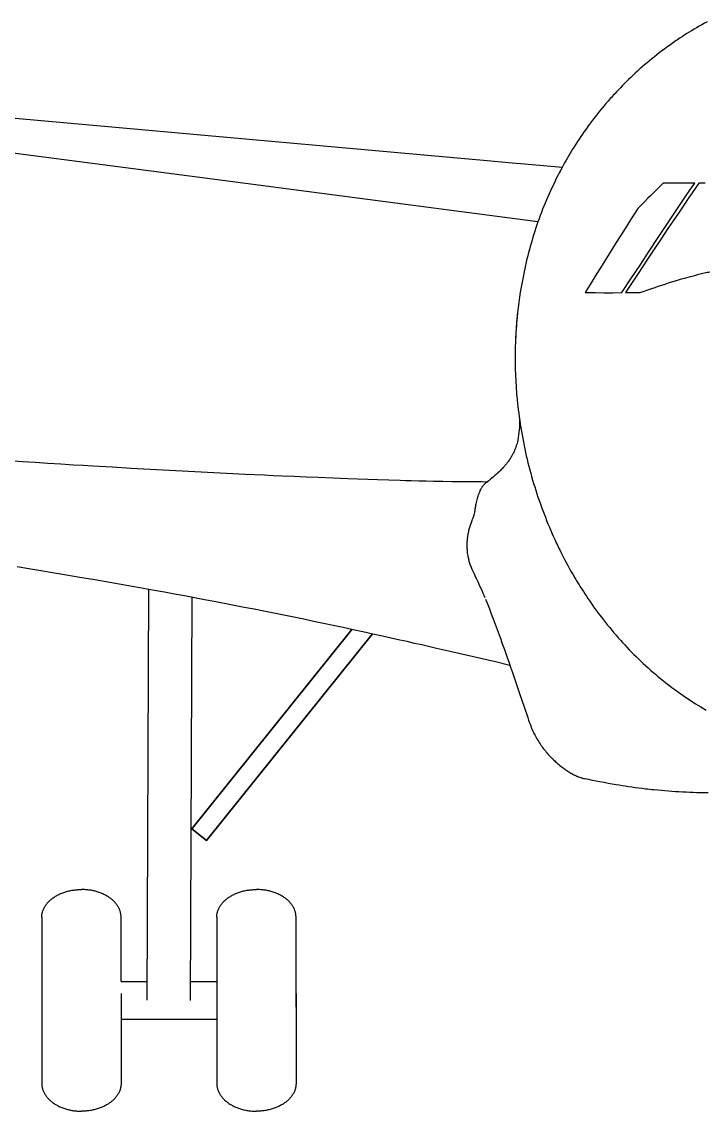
# Model space of a CAD drawing. Extents: x -62750 to 17911, y -49048 to 6133.
# Drawn here: x -4420 to -799, y -5747 to 22 of the extents above; entities that cross this region are included whole.
import ezdxf

# ---------------------------------------------------------------- set-up
doc = ezdxf.new("R2010")
doc.units = 0
doc.layers.get('0').update_dxf_attribs({"linetype": 'CONTINUOUS'})

msp = doc.modelspace()

# ---------------------------------------------------------------- linework, layer by layer
at = {"color": 7, "ltscale": 0.003035}
msp.add_line((-832.3, -1314.9), (-832.2, -1314.8), dxfattribs=at)
at = {"color": 7, "ltscale": 0.000548179}
msp.add_line((-832.3, -1314.9), (-832.3, -1314.9), dxfattribs=at)
at = {"color": 7}
for p, q in [((-3755.5, -5159.1), (-3746.6, -2983.9)), ((-3525.5, -5160.1), (-3516.8, -3026)), ((-3519.4, -4251), (-2671.7, -3195.6)), ((-2671.7, -3195.6), (-3519.4, -4251)), ((-2562.5, -3219.4), (-3441.5, -4313.6)), ((-3441.5, -4313.6), (-2562.5, -3219.4)), ((-3441.5, -4313.6), (-2562.5, -3219.4)), ((-3441.5, -4313.6), (-3519.4, -4251)), ((-3519.4, -4251), (-3441.5, -4313.6)), ((-4314, -4719.2), (-4314, -5123.9)), ((-3894, -5059.6), (-3894, -4719.2)), ((-3387, -4719.2), (-3387, -5123.9)), ((-2967, -5195.4), (-2967, -4719.2)), ((-3894, -5059.6), (-3755.1, -5059.6)), ((-3525, -5059.6), (-3387, -5059.6)), ((-4314, -5123.9), (-4314, -5600)), ((-3894, -5123.9), (-3894, -5600)), ((-3387, -5123.9), (-3387, -5600)), ((-2967, -5123.9), (-2967, -5600)), ((-3894, -5259.6), (-3387, -5259.6))]:
    msp.add_line(p, q, dxfattribs=at)
at = {"color": 7, "ltscale": 0.000816777}
msp.add_line((-1019.7, -3468.4), (-1019.7, -3468.3), dxfattribs=at)
at = {"color": 7, "ltscale": 0.000779155}
msp.add_line((-1019.7, -3468.4), (-1019.7, -3468.3), dxfattribs=at)
at = {"color": 7}
for points in [[(-789.1, 22.2), (-803, 14.5), (-816.9, 6.7), (-830.6, -1.1), (-844.3, -9.1), (-857.9, -17.2), (-871.5, -25.4), (-883.4, -32.8), (-895.3, -40.2), (-907.2, -47.7), (-918.9, -55.3), (-930.6, -63), (-937.9, -67.9), (-945.2, -72.7), (-952.4, -77.7), (-959.6, -82.6), (-974, -92.6), (-988.2, -102.7), (-1001.8, -112.5), (-1015.3, -122.4), (-1028.7, -132.5), (-1042, -142.7), (-1055.2, -152.9), (-1068.3, -163.3), (-1081.3, -173.8), (-1094.2, -184.4), (-1107, -195.1), (-1119.7, -205.9), (-1132.3, -216.8), (-1144.8, -227.8), (-1157.1, -238.9), (-1169.4, -250.1), (-1181.6, -261.4), (-1193.6, -272.8), (-1205.6, -284.3), (-1217.4, -295.9), (-1227.8, -306.2), (-1238.1, -316.6), (-1248.3, -327.1), (-1258.4, -337.6), (-1268.4, -348.2), (-1278.3, -358.9), (-1284.2, -365.3), (-1290.1, -371.8), (-1296, -378.2), (-1301.8, -384.8), (-1313.3, -397.9), (-1324.7, -411.1), (-1336, -424.3), (-1347.2, -437.7), (-1358.2, -451.2), (-1369.2, -464.8), (-1379.9, -478.5), (-1390.6, -492.2), (-1401.1, -506.1), (-1411.5, -520), (-1421, -533), (-1430.4, -546.1), (-1439.7, -559.2), (-1448.8, -572.4), (-1457.9, -585.7), (-1466.8, -599), (-1475.7, -612.4), (-1484.4, -625.9), (-1493, -639.4), (-1501.5, -653), (-1508.9, -665.2), (-1516.3, -677.4), (-1523.5, -689.7), (-1530.7, -702), (-1537.8, -714.3), (-1543.6, -724.7), (-1549.4, -735), (-1555.1, -745.4), (-1559.3, -753.3), (-1563.5, -761.1), (-1567.7, -769), (-1571.8, -776.8), (-1575.9, -784.7), (-1579.9, -792.6), (-1588, -808.5), (-1595.8, -824.5), (-1603.5, -840.5), (-1611.1, -856.5), (-1618.5, -872.7), (-1625.8, -888.9), (-1633, -905.2), (-1639.9, -921.5), (-1646.8, -937.9), (-1653.5, -954.3), (-1660.1, -970.8), (-1666.5, -987.4), (-1672.7, -1004), (-1678.9, -1020.6), (-1684.9, -1037.3), (-1690.5, -1053.4), (-1695.9, -1069.6), (-1701.3, -1085.8), (-1706.5, -1102), (-1711.5, -1118.3), (-1716.5, -1134.6), (-1721.3, -1151), (-1726, -1167.3), (-1730.5, -1183.8), (-1734.9, -1200.3), (-1739.2, -1216.8), (-1743.3, -1233.3), (-1746.8, -1249.9)], [(-5889.2, -359.1), (-5792.4, -368.1), (-5695.7, -377), (-5597.9, -385.9), (-5500.1, -394.7), (-5303.4, -412.5), (-5106.2, -430.2), (-3923.8, -536.4), (-3333.1, -589.4), (-2742, -642.2), (-2151.2, -695.3), (-1954, -713), (-1822.1, -724.9), (-1756.1, -730.7), (-1656.4, -739.6), (-1556.7, -748.4)], [(-1686.5, -1037), (-3491.3, -801.4), (-4493.8, -670.7), (-5297.4, -566.1), (-5498.4, -540), (-5700.2, -513.8), (-5902.7, -487.6)], [(-1240.3, -1412.2), (-1192.1, -1338.9), (-1144, -1265.9), (-1095.8, -1193.2), (-1047.8, -1120.8), (-1008.6, -1062.1), (-969.6, -1003.8), (-930.9, -946.2), (-898.9, -898.5), (-867.2, -851.6), (-853.7, -831.7)], [(-1021, -832.1), (-1048.1, -858.6), (-1075.2, -885.5), (-1088.8, -899), (-1102.4, -912.5), (-1120.5, -930.7), (-1138.6, -948.9), (-1156.6, -967.2)], [(-853.7, -831.7), (-890.1, -831.7), (-920.7, -831.8), (-965.5, -832), (-988.1, -832), (-1021, -832.1)], [(-832.5, -831.8), (-867.4, -882.9), (-885.1, -908.9), (-912.8, -949.7), (-940.8, -991), (-968.9, -1032.6), (-992.4, -1067.6), (-1016, -1102.7)], [(-798.7, -832), (-804.7, -831.9), (-832.5, -831.8)], [(-1156.6, -967.2), (-1194.7, -1027.2), (-1232.5, -1087.1), (-1270.2, -1146.8), (-1307.6, -1206.4), (-1344.7, -1265.8), (-1381.6, -1325.1), (-1408.7, -1368.7), (-1435.6, -1412.2)], [(-1016, -1102.7), (-1038.9, -1137), (-1061.9, -1171.4), (-1108, -1240.6), (-1154.3, -1310.3), (-1200.6, -1380.3), (-1221.6, -1412.1)], [(-1047.3, -1378.4), (-1029.3, -1372.3), (-1011.4, -1366.4), (-993.6, -1360.7), (-975.9, -1355.1), (-958.3, -1349.7), (-941.1, -1344.6), (-924.1, -1339.7), (-907.3, -1335), (-889, -1329.9), (-877, -1326.7), (-853.7, -1320.5), (-832.3, -1314.9)], [(-832.2, -1314.8), (-826.1, -1313.1), (-818.4, -1311), (-810.6, -1309), (-802.8, -1307.3), (-795.6, -1305.8), (-788.5, -1304.4), (-781.4, -1303.1), (-774.3, -1302)], [(-1142.8, -1412.1), (-1122.5, -1404.7), (-1103.1, -1397.7), (-1092.3, -1393.9), (-1081.9, -1390.2), (-1064.3, -1384.2), (-1047.3, -1378.4)], [(-1435.6, -1412.2), (-1417.9, -1412.2), (-1380.8, -1412.2), (-1335.3, -1412.3), (-1288.1, -1412.3), (-1240.3, -1412.2)], [(-1221.6, -1412.1), (-1185.9, -1412.1), (-1168.4, -1412.1), (-1142.8, -1412.1)], [(-1792.8, -1515.1), (-1794.7, -1533.1), (-1796.4, -1551.1), (-1798.1, -1569.1), (-1799.5, -1587.1), (-1800.8, -1605.2), (-1802, -1623.3), (-1803, -1641.3), (-1803.9, -1659.4), (-1804.6, -1677.5), (-1805.2, -1695.6), (-1805.6, -1713.7), (-1805.9, -1731.8), (-1806, -1750), (-1806, -1768.1), (-1805.8, -1786.2), (-1805.5, -1804.3), (-1805.1, -1822.5), (-1804.5, -1840.6), (-1803.9, -1856.6), (-1803.1, -1872.6), (-1802.2, -1888.5), (-1801.3, -1904.5), (-1800.2, -1920.5), (-1799, -1936.5), (-1797.9, -1949.2), (-1796.8, -1962), (-1795.6, -1974.7), (-1794.7, -1984.3), (-1793.7, -1993.9), (-1792.7, -2003.4), (-1791.7, -2013), (-1789.4, -2032.1), (-1787.1, -2051.1), (-1784.5, -2070.2), (-1781.8, -2089.2), (-1778.9, -2108.2), (-1775.9, -2127.2), (-1772.8, -2146.2), (-1769.4, -2165.2), (-1766, -2183.8), (-1762.4, -2202.3), (-1758.7, -2220.9), (-1754.8, -2239.4), (-1750.8, -2257.9), (-1746.6, -2276.3), (-1742.3, -2294.7), (-1737.8, -2313.1), (-1733.1, -2331.4), (-1728.4, -2349.7), (-1723.4, -2368), (-1718.4, -2386.2), (-1713.1, -2404.4), (-1707.8, -2422.6), (-1702.2, -2440.7), (-1696.6, -2458.7), (-1690.7, -2476.7), (-1684.8, -2494.7), (-1678.7, -2512.6), (-1672.4, -2530.5), (-1666, -2548.3), (-1659.5, -2566), (-1652.8, -2583.7), (-1645.9, -2601.4), (-1638.9, -2618.9), (-1631.8, -2636.5), (-1624.5, -2653.9), (-1617.1, -2671.3), (-1609.5, -2688.7), (-1601.8, -2706), (-1593.9, -2723.2), (-1585.9, -2740.3), (-1581.9, -2748.9), (-1577.8, -2757.4), (-1573.7, -2765.9), (-1569.5, -2774.4), (-1563.9, -2785.7), (-1558.2, -2797), (-1552.5, -2808.2), (-1543.9, -2824.7), (-1535.2, -2841.2), (-1526.3, -2857.5), (-1517.3, -2873.8), (-1508.2, -2890), (-1498.9, -2906.2), (-1489.5, -2922.2), (-1484.8, -2930.2), (-1480, -2938.2), (-1473.6, -2948.8), (-1467.1, -2959.3), (-1460.5, -2969.9), (-1452.5, -2982.4), (-1444.5, -2995), (-1436.4, -3007.4), (-1428.2, -3019.9), (-1419.9, -3032.2), (-1410, -3046.6), (-1400, -3060.9), (-1390, -3075.2), (-1379.8, -3089.3), (-1369.4, -3103.4), (-1359, -3117.4), (-1348.4, -3131.3), (-1337.8, -3145.1), (-1327, -3158.8), (-1316.1, -3172.5), (-1305, -3186), (-1293.9, -3199.4), (-1282.6, -3212.8), (-1271.2, -3226), (-1259.7, -3239.2), (-1248.1, -3252.3), (-1236.5, -3265), (-1224.8, -3277.7), (-1213, -3290.3), (-1201.1, -3302.8), (-1189.1, -3315.1), (-1176.9, -3327.4), (-1164.6, -3339.6), (-1152.3, -3351.6), (-1139.8, -3363.6), (-1127.2, -3375.4), (-1114.5, -3387.2), (-1101.7, -3398.8), (-1088.7, -3410.3), (-1075.7, -3421.7), (-1069.1, -3427.4), (-1062.5, -3433), (-1055.9, -3438.6), (-1049.2, -3444.2), (-1042.6, -3449.7), (-1035.9, -3455.3), (-1026.9, -3462.6), (-1017.8, -3469.8), (-1008.8, -3477), (-997.8, -3485.6), (-986.8, -3494.1), (-975.7, -3502.5), (-964.5, -3510.8), (-953.3, -3519.1), (-940.7, -3528.2), (-928, -3537.1), (-915.3, -3546), (-902.4, -3554.8), (-889.5, -3563.5), (-876.5, -3572), (-863.4, -3580.5), (-850.3, -3588.9), (-837, -3597.1), (-822.8, -3605.9), (-808.4, -3614.4), (-793.9, -3622.9)], [(-1782.6, -2083.9), (-1782.4, -2093.3), (-1782.4, -2102.4), (-1782.5, -2111.2), (-1782.8, -2119.8), (-1783.2, -2128.2), (-1783.7, -2136.3), (-1789.3, -2181.7)], [(-1789.3, -2181.7), (-1790, -2185.5), (-1790.8, -2189.3), (-1791.6, -2193), (-1792.4, -2196.7), (-1793.3, -2200.4), (-1794.2, -2204), (-1796, -2210.8), (-1797.9, -2217.4), (-1799.9, -2223.8), (-1802.1, -2230.1), (-1803.2, -2233.3), (-1804.4, -2236.5), (-1805.8, -2240), (-1807.2, -2243.4), (-1808.6, -2246.8), (-1810.1, -2250.2), (-1811.6, -2253.5), (-1813.1, -2256.9), (-1815.3, -2261.4), (-1817.6, -2266), (-1819.3, -2269.2), (-1821, -2272.4), (-1822.7, -2275.4), (-1824.4, -2278.4), (-1826.9, -2282.5), (-1829.4, -2286.6), (-1832, -2290.7), (-1834.9, -2295.1), (-1837.9, -2299.5), (-1840.9, -2303.8), (-1843.1, -2306.7), (-1845.3, -2309.7), (-1847.5, -2312.7), (-1849.9, -2315.7), (-1852.3, -2318.7), (-1854.7, -2321.7), (-1859.7, -2327.6), (-1862.5, -2330.8), (-1865.3, -2334), (-1868.2, -2337.2), (-1871.1, -2340.4), (-1875.4, -2344.9), (-1879.7, -2349.4), (-1884.1, -2353.8), (-1887.4, -2357.1), (-1890.8, -2360.4), (-1897.7, -2367), (-1901.4, -2370.4), (-1905.2, -2373.8), (-1912.7, -2380.6), (-1920.9, -2387.7), (-1929.2, -2394.8), (-1938.3, -2402.3), (-1947.5, -2409.7), (-1955.7, -2416.2), (-1963.9, -2422.6)], [(-4483.8, -2301.5), (-4416.4, -2305.9), (-4349, -2310.3), (-4281.2, -2314.7), (-4213.4, -2318.9), (-4145.6, -2323), (-4094.7, -2326.1), (-4043.8, -2329.1), (-3942, -2335.1), (-3840.5, -2340.8), (-3739, -2346.4), (-3637.7, -2351.9), (-3536.5, -2357.3), (-3435.9, -2362.5), (-3335.3, -2367.6), (-3235.7, -2372.5), (-3136.1, -2377.3), (-3088.3, -2379.5), (-3040.5, -2381.7), (-2976.8, -2384.5), (-2913, -2387.3), (-2849.3, -2390), (-2770.7, -2393.2), (-2731.4, -2394.8), (-2692.1, -2396.3), (-2639.7, -2398.3), (-2587.3, -2400.1), (-2534.9, -2401.9), (-2475.4, -2403.8), (-2415.8, -2405.6), (-2386, -2406.4), (-2356.2, -2407.2), (-2316.5, -2408.2), (-2276.7, -2409.1), (-2237, -2410), (-2189.5, -2410.8), (-2141.9, -2411.6), (-2094.4, -2412.2), (-2070.6, -2412.5), (-2046.8, -2412.7), (-2015.2, -2412.9), (-1983.5, -2413), (-1951.8, -2413.1)], [(-2017.6, -2561.7), (-2017, -2557), (-2016.3, -2552.4), (-2015.5, -2547.5), (-2014.7, -2542.7), (-2013.5, -2536.3), (-2012.2, -2530), (-2010.7, -2522.9), (-2009.1, -2516), (-2007.4, -2509.3), (-2005.7, -2502.7), (-2003.7, -2495.8), (-2001.7, -2489.1), (-1999.6, -2482.6), (-1997.4, -2476.4), (-1996.3, -2473.4), (-1995.1, -2470.5), (-1993.6, -2466.7), (-1992, -2463), (-1990.4, -2459.4), (-1988.3, -2454.9), (-1986.1, -2450.7), (-1983.8, -2446.6), (-1982.6, -2444.7), (-1981.5, -2442.8), (-1980.3, -2441), (-1979.1, -2439.2), (-1977.1, -2436.3), (-1975, -2433.6), (-1972.8, -2431.1), (-1970.6, -2428.7), (-1968.4, -2426.5), (-1966.2, -2424.4), (-1963.9, -2422.6)], [(-2059.3, -2728.8), (-2059.1, -2727), (-2058.8, -2723.4), (-2058.4, -2718.5), (-2058, -2713.9), (-2057.6, -2710.7), (-2057.3, -2707.7), (-2056.9, -2704.8), (-2056.5, -2702), (-2055.9, -2698.6), (-2055.4, -2695.2), (-2054.1, -2688.3), (-2052.9, -2681.6), (-2052.1, -2678), (-2051.3, -2674.3), (-2050.4, -2670.3), (-2049.1, -2665.3), (-2047.6, -2659.8), (-2045.8, -2654), (-2043.8, -2647.8), (-2042.3, -2643.3), (-2040.7, -2638.7), (-2037.1, -2628.9), (-2033.4, -2618.8), (-2031, -2612.2), (-2029.8, -2608.8), (-2028.1, -2603.8), (-2026.7, -2599.8), (-2025.4, -2595.9), (-2023.7, -2589.9), (-2022.8, -2587), (-2022, -2584), (-2021, -2580.1), (-2020.2, -2576.2), (-2019.4, -2572.4), (-2018.9, -2569.7), (-2018.4, -2567.1), (-2018, -2564.4), (-2017.6, -2561.7)], [(-2028.3, -2888.7), (-2029.9, -2885.4), (-2031.5, -2882), (-2033.6, -2877.5), (-2035.6, -2872.9), (-2037.5, -2868.3), (-2039.7, -2862.7), (-2041.8, -2857.1), (-2043.7, -2851.5), (-2045.6, -2845.8), (-2047.3, -2840.2), (-2048.7, -2835.4), (-2050, -2830.7), (-2051.2, -2825.9), (-2052, -2822.4), (-2052.8, -2818.9), (-2053.6, -2815.4), (-2054.2, -2812), (-2055.5, -2805.2), (-2056.6, -2798.5), (-2057.5, -2792), (-2058.2, -2785.9), (-2058.8, -2780), (-2059.2, -2774.3), (-2059.6, -2768.7), (-2059.7, -2765.1), (-2059.9, -2761.6), (-2060, -2754.8), (-2060, -2748.8), (-2059.9, -2743), (-2059.7, -2737.3), (-2059.5, -2733), (-2059.3, -2728.8)], [(-1833.2, -3385.8), (-1910.8, -3367.8), (-1988.3, -3349.7), (-2066.1, -3331.6), (-2144, -3313.6), (-2222, -3295.7), (-2299.9, -3277.9), (-2339.1, -3269.1), (-2378.3, -3260.2), (-2417.2, -3251.5), (-2456.2, -3242.8), (-2508.4, -3231.3), (-2560.5, -3219.8), (-2612.7, -3208.4), (-2665, -3197.1), (-2717.2, -3185.9), (-2769.5, -3174.7), (-2821.8, -3163.7), (-2874.1, -3152.8), (-2926.4, -3141.9), (-2978.9, -3131.1), (-3031.4, -3120.4), (-3084, -3109.8), (-3136.7, -3099.3), (-3189.4, -3088.8), (-3242.1, -3078.5), (-3294.7, -3068.2), (-3347.4, -3058.1), (-3400.1, -3048), (-3452.8, -3038), (-3505.4, -3028.1), (-3558.1, -3018.3), (-3610.8, -3008.6), (-3663.5, -2999), (-3716.2, -2989.4), (-3755.6, -2982.3), (-3795, -2975.2), (-3834.6, -2968.2), (-3874.3, -2961.2), (-3953.3, -2947.3), (-4032.4, -2933.5), (-4113.1, -2919.7), (-4193.7, -2906), (-4256.7, -2895.4), (-4319.8, -2884.9), (-4382.4, -2874.5), (-4445.1, -2864.2)], [(-1965.4, -3027.9), (-1970.6, -3015.6), (-1975.1, -3005), (-1979.6, -2994.6), (-1985, -2982.2), (-1990.5, -2969.8), (-1996.4, -2956.7), (-2002.4, -2943.6), (-2008.7, -2929.9), (-2015.1, -2916.3), (-2019.5, -2907.1), (-2028.3, -2888.7)], [(-1962.1, -3036), (-1952.4, -3060.4), (-1942.5, -3085.9), (-1932.1, -3112.8), (-1921.8, -3140.1), (-1911.3, -3168), (-1900.9, -3195.9), (-1890.4, -3224.8), (-1882.2, -3247.3), (-1875.6, -3265.8), (-1862.5, -3302.4), (-1849.8, -3338.3), (-1837.7, -3373), (-1829.8, -3395.6), (-1820.1, -3423.6), (-1811.2, -3449.6), (-1794.7, -3497.9), (-1780.2, -3540.5), (-1758.4, -3605.1), (-1739.5, -3661.1), (-1734.6, -3675.7), (-1732.5, -3681.9), (-1729.8, -3689.5), (-1726.8, -3697.8), (-1723.6, -3706), (-1720.3, -3714.1), (-1716.8, -3722.2), (-1713.4, -3729.9), (-1709.8, -3737.7), (-1706.1, -3745.3), (-1702.3, -3752.9), (-1698.3, -3760.4), (-1694.5, -3767.4), (-1690.5, -3774.3), (-1686.5, -3781.2), (-1682.4, -3788), (-1678.1, -3794.7), (-1673.8, -3801.3), (-1669.4, -3807.8), (-1664.9, -3814.2), (-1660.3, -3820.6), (-1655.5, -3826.9), (-1650.7, -3833.1), (-1645.7, -3839.2), (-1640.7, -3845.3), (-1635.5, -3851.3), (-1630.3, -3857.2), (-1625.3, -3862.6), (-1620.2, -3868), (-1615, -3873.3), (-1609.7, -3878.4), (-1604.3, -3883.5), (-1598.3, -3889.1), (-1592.2, -3894.5), (-1585.9, -3899.9)], [(-1607, -3881), (-1603.7, -3884.4), (-1600.3, -3887.7), (-1596.1, -3891.7), (-1591.9, -3895.7), (-1586.4, -3900.7), (-1580.8, -3905.6), (-1575.1, -3910.6), (-1569.2, -3915.5), (-1562.9, -3920.6), (-1556.5, -3925.6), (-1551.7, -3929.2), (-1546.9, -3932.7), (-1542.1, -3936.1), (-1536.9, -3939.7), (-1531.6, -3943.2), (-1526.3, -3946.6), (-1521.1, -3949.9), (-1515.9, -3953), (-1510.6, -3956.1), (-1505.2, -3959.1), (-1499.7, -3962.1), (-1494.1, -3964.9), (-1489.6, -3967.1), (-1485.1, -3969.3), (-1479.8, -3971.6), (-1474.6, -3973.9), (-1469.3, -3976), (-1463.9, -3978), (-1458.3, -3980), (-1455.5, -3980.9), (-1452.7, -3981.8), (-1448.4, -3983.1), (-1444.1, -3984.3), (-1439.7, -3985.3), (-1435.4, -3986.3)], [(-782.6, -4061.5), (-802.5, -4061.2), (-822.4, -4060.7), (-842.3, -4060.2), (-862.2, -4059.5), (-881, -4058.8), (-899.9, -4058), (-918.8, -4057), (-937.7, -4056), (-956.5, -4054.8), (-975.2, -4053.6), (-993.8, -4052.2), (-1012.5, -4050.7), (-1031.1, -4049.1), (-1049.7, -4047.4), (-1071.5, -4045.3), (-1082.4, -4044.2), (-1093.3, -4043), (-1104.1, -4041.8), (-1115, -4040.5), (-1133.5, -4038.3), (-1152.1, -4036), (-1170.6, -4033.5), (-1188, -4031.1), (-1205.5, -4028.6), (-1222.9, -4026), (-1238.8, -4023.5), (-1254.7, -4020.9), (-1270.7, -4018.3), (-1292.2, -4014.6), (-1313.7, -4010.7), (-1335, -4006.7), (-1356.3, -4002.7), (-1376.1, -3998.7), (-1396, -3994.7), (-1415.7, -3990.5), (-1435.4, -3986.3)], [(-4314, -4719.2), (-4313.9, -4715.9), (-4313.7, -4712.6), (-4313.5, -4709.2), (-4313, -4705.2), (-4312.4, -4701.2), (-4311.6, -4697.3), (-4310.6, -4693.3), (-4309.6, -4689.4), (-4308.3, -4685.5), (-4306.9, -4681.6), (-4305.3, -4677.7), (-4303.7, -4673.9), (-4301.8, -4670.2), (-4299.8, -4666.3), (-4297.6, -4662.6), (-4295.3, -4658.9), (-4292.9, -4655.3), (-4290.4, -4651.8), (-4287.6, -4648.2), (-4284.8, -4644.7), (-4281.8, -4641.3), (-4278.7, -4637.9), (-4275.5, -4634.7), (-4272.1, -4631.4), (-4268.5, -4628.2), (-4264.9, -4625.1), (-4261.2, -4622.1), (-4257.4, -4619.2), (-4253.4, -4616.2), (-4249.3, -4613.4), (-4245.1, -4610.7), (-4240.8, -4608), (-4236.5, -4605.5), (-4231.9, -4603), (-4227.3, -4600.6), (-4222.6, -4598.3), (-4217.9, -4596.1), (-4213.1, -4594), (-4208.1, -4591.9), (-4203, -4590), (-4197.9, -4588.1), (-4192.8, -4586.4), (-4187.6, -4584.8), (-4182.3, -4583.2), (-4176.9, -4581.7), (-4171.5, -4580.4), (-4166.1, -4579.2), (-4160.6, -4578.1), (-4155, -4577), (-4149.4, -4576.1), (-4143.8, -4575.3), (-4138.2, -4574.6), (-4132.6, -4574), (-4126.8, -4573.5), (-4121.1, -4573.1), (-4115.4, -4572.8), (-4109.7, -4572.7), (-4104, -4572.6)], [(-3894, -4719.2), (-3894, -4715.9), (-3894.2, -4712.6), (-3894.4, -4709.2), (-3894.9, -4705.2), (-3895.6, -4701.2), (-3896.3, -4697.3), (-3897.3, -4693.3), (-3898.3, -4689.4), (-3899.6, -4685.5), (-3901, -4681.6), (-3902.6, -4677.7), (-3904.3, -4673.9), (-3906.1, -4670.2), (-3908.1, -4666.3), (-3910.3, -4662.6), (-3912.6, -4658.9), (-3915, -4655.3), (-3917.5, -4651.8), (-3920.3, -4648.2), (-3923.1, -4644.7), (-3926.1, -4641.3), (-3929.2, -4637.9), (-3932.4, -4634.7), (-3935.8, -4631.4), (-3939.4, -4628.2), (-3943, -4625.1), (-3946.7, -4622.1), (-3950.5, -4619.2), (-3954.5, -4616.2), (-3958.7, -4613.4), (-3962.8, -4610.7), (-3967.1, -4608), (-3971.4, -4605.5), (-3976, -4603), (-3980.6, -4600.6), (-3985.3, -4598.3), (-3990.1, -4596.1), (-3994.8, -4594), (-3999.9, -4591.9), (-4004.9, -4590), (-4010, -4588.1), (-4015.1, -4586.4), (-4020.3, -4584.8), (-4025.6, -4583.2), (-4031, -4581.7), (-4036.4, -4580.4), (-4041.8, -4579.2), (-4047.3, -4578.1), (-4052.9, -4577), (-4058.5, -4576.1), (-4064.1, -4575.3), (-4069.7, -4574.6), (-4075.4, -4574), (-4081.1, -4573.5), (-4086.8, -4573.1), (-4092.5, -4572.8), (-4098.2, -4572.7), (-4104, -4572.6)], [(-3387, -4719.2), (-3386.9, -4715.9), (-3386.7, -4712.6), (-3386.5, -4709.2), (-3386, -4705.2), (-3385.4, -4701.2), (-3384.6, -4697.3), (-3383.6, -4693.3), (-3382.6, -4689.4), (-3381.3, -4685.5), (-3379.9, -4681.6), (-3378.3, -4677.7), (-3376.7, -4673.9), (-3374.8, -4670.2), (-3372.8, -4666.3), (-3370.6, -4662.6), (-3368.3, -4658.9), (-3365.9, -4655.3), (-3363.4, -4651.8), (-3360.6, -4648.2), (-3357.8, -4644.7), (-3354.8, -4641.3), (-3351.7, -4637.9), (-3348.5, -4634.7), (-3345.1, -4631.4), (-3341.5, -4628.2), (-3337.9, -4625.1), (-3334.2, -4622.1), (-3330.4, -4619.2), (-3326.4, -4616.2), (-3322.3, -4613.4), (-3318.1, -4610.7), (-3313.8, -4608), (-3309.5, -4605.5), (-3304.9, -4603), (-3300.3, -4600.6), (-3295.6, -4598.3), (-3290.9, -4596.1), (-3286.1, -4594), (-3281.1, -4591.9), (-3276, -4590), (-3270.9, -4588.1), (-3265.8, -4586.4), (-3260.6, -4584.8), (-3255.3, -4583.2), (-3249.9, -4581.7), (-3244.5, -4580.4), (-3239.1, -4579.2), (-3233.6, -4578.1), (-3228, -4577), (-3222.4, -4576.1), (-3216.8, -4575.3), (-3211.2, -4574.6), (-3205.6, -4574), (-3199.8, -4573.5), (-3194.1, -4573.1), (-3188.4, -4572.8), (-3182.7, -4572.7), (-3177, -4572.6)], [(-2967, -4719.2), (-2967, -4715.9), (-2967.2, -4712.6), (-2967.4, -4709.2), (-2967.9, -4705.2), (-2968.6, -4701.2), (-2969.3, -4697.3), (-2970.3, -4693.3), (-2971.3, -4689.4), (-2972.6, -4685.5), (-2974, -4681.6), (-2975.6, -4677.7), (-2977.3, -4673.9), (-2979.1, -4670.2), (-2981.1, -4666.3), (-2983.3, -4662.6), (-2985.6, -4658.9), (-2988, -4655.3), (-2990.5, -4651.8), (-2993.3, -4648.2), (-2996.1, -4644.7), (-2999.1, -4641.3), (-3002.2, -4637.9), (-3005.4, -4634.7), (-3008.8, -4631.4), (-3012.4, -4628.2), (-3016, -4625.1), (-3019.7, -4622.1), (-3023.5, -4619.2), (-3027.5, -4616.2), (-3031.7, -4613.4), (-3035.8, -4610.7), (-3040.1, -4608), (-3044.4, -4605.5), (-3049, -4603), (-3053.6, -4600.6), (-3058.3, -4598.3), (-3063.1, -4596.1), (-3067.8, -4594), (-3072.9, -4591.9), (-3077.9, -4590), (-3083, -4588.1), (-3088.1, -4586.4), (-3093.3, -4584.8), (-3098.6, -4583.2), (-3104, -4581.7), (-3109.4, -4580.4), (-3114.8, -4579.2), (-3120.3, -4578.1), (-3125.9, -4577), (-3131.5, -4576.1), (-3137.1, -4575.3), (-3142.7, -4574.6), (-3148.4, -4574), (-3154.1, -4573.5), (-3159.8, -4573.1), (-3165.5, -4572.8), (-3171.2, -4572.7), (-3177, -4572.6)], [(-4314, -5600), (-4313.9, -5603.3), (-4313.7, -5606.7), (-4313.5, -5610), (-4313, -5614), (-4312.4, -5618), (-4311.6, -5622), (-4310.6, -5625.9), (-4309.6, -5629.8), (-4308.3, -5633.8), (-4306.9, -5637.7), (-4305.3, -5641.5), (-4303.7, -5645.3), (-4301.8, -5649.1), (-4299.8, -5652.9), (-4297.6, -5656.6), (-4295.3, -5660.3), (-4292.9, -5663.9), (-4290.4, -5667.4), (-4287.6, -5671), (-4284.8, -5674.5), (-4281.8, -5678), (-4278.7, -5681.3), (-4275.5, -5684.5), (-4272.1, -5687.8), (-4268.5, -5691), (-4264.9, -5694.1), (-4261.2, -5697.1), (-4257.4, -5700.1), (-4253.4, -5703), (-4249.3, -5705.8), (-4245.1, -5708.6), (-4240.8, -5711.2), (-4236.5, -5713.7), (-4231.9, -5716.2), (-4227.3, -5718.7), (-4222.6, -5721), (-4217.9, -5723.2), (-4213.1, -5725.3), (-4208.1, -5727.3), (-4203, -5729.3), (-4197.9, -5731.1), (-4192.8, -5732.9), (-4187.6, -5734.5), (-4182.3, -5736), (-4176.9, -5737.5), (-4171.5, -5738.8), (-4166.1, -5740.1), (-4160.6, -5741.2), (-4155, -5742.2), (-4149.4, -5743.1), (-4143.8, -5744), (-4138.2, -5744.7), (-4132.6, -5745.3), (-4126.8, -5745.7), (-4121.1, -5746.1), (-4115.4, -5746.4), (-4109.7, -5746.6), (-4104, -5746.6)], [(-3894, -5600), (-3894, -5603.3), (-3894.2, -5606.7), (-3894.4, -5610), (-3894.9, -5614), (-3895.6, -5618), (-3896.3, -5622), (-3897.3, -5625.9), (-3898.3, -5629.8), (-3899.6, -5633.8), (-3901, -5637.7), (-3902.6, -5641.5), (-3904.3, -5645.3), (-3906.1, -5649.1), (-3908.1, -5652.9), (-3910.3, -5656.6), (-3912.6, -5660.3), (-3915, -5663.9), (-3917.5, -5667.4), (-3920.3, -5671), (-3923.1, -5674.5), (-3926.1, -5678), (-3929.2, -5681.3), (-3932.4, -5684.5), (-3935.8, -5687.8), (-3939.4, -5691), (-3943, -5694.1), (-3946.7, -5697.1), (-3950.5, -5700.1), (-3954.5, -5703), (-3958.7, -5705.8), (-3962.8, -5708.6), (-3967.1, -5711.2), (-3971.4, -5713.7), (-3976, -5716.2), (-3980.6, -5718.7), (-3985.3, -5721), (-3990.1, -5723.2), (-3994.8, -5725.3), (-3999.9, -5727.3), (-4004.9, -5729.3), (-4010, -5731.1), (-4015.1, -5732.9), (-4020.3, -5734.5), (-4025.6, -5736), (-4031, -5737.5), (-4036.4, -5738.8), (-4041.8, -5740.1), (-4047.3, -5741.2), (-4052.9, -5742.2), (-4058.5, -5743.1), (-4064.1, -5744), (-4069.7, -5744.7), (-4075.4, -5745.3), (-4081.1, -5745.7), (-4086.8, -5746.1), (-4092.5, -5746.4), (-4098.2, -5746.6), (-4104, -5746.6)], [(-3387, -5600), (-3386.9, -5603.3), (-3386.7, -5606.7), (-3386.5, -5610), (-3386, -5614), (-3385.4, -5618), (-3384.6, -5622), (-3383.6, -5625.9), (-3382.6, -5629.8), (-3381.3, -5633.8), (-3379.9, -5637.7), (-3378.3, -5641.5), (-3376.7, -5645.3), (-3374.8, -5649.1), (-3372.8, -5652.9), (-3370.6, -5656.6), (-3368.3, -5660.3), (-3365.9, -5663.9), (-3363.4, -5667.4), (-3360.6, -5671), (-3357.8, -5674.5), (-3354.8, -5678), (-3351.7, -5681.3), (-3348.5, -5684.5), (-3345.1, -5687.8), (-3341.5, -5691), (-3337.9, -5694.1), (-3334.2, -5697.1), (-3330.4, -5700.1), (-3326.4, -5703), (-3322.3, -5705.8), (-3318.1, -5708.6), (-3313.8, -5711.2), (-3309.5, -5713.7), (-3304.9, -5716.2), (-3300.3, -5718.7), (-3295.6, -5721), (-3290.9, -5723.2), (-3286.1, -5725.3), (-3281.1, -5727.3), (-3276, -5729.3), (-3270.9, -5731.1), (-3265.8, -5732.9), (-3260.6, -5734.5), (-3255.3, -5736), (-3249.9, -5737.5), (-3244.5, -5738.8), (-3239.1, -5740.1), (-3233.6, -5741.2), (-3228, -5742.2), (-3222.4, -5743.1), (-3216.8, -5744), (-3211.2, -5744.7), (-3205.6, -5745.3), (-3199.8, -5745.7), (-3194.1, -5746.1), (-3188.4, -5746.4), (-3182.7, -5746.6), (-3177, -5746.6)], [(-2967, -5600), (-2967, -5603.3), (-2967.2, -5606.7), (-2967.4, -5610), (-2967.9, -5614), (-2968.6, -5618), (-2969.3, -5622), (-2970.3, -5625.9), (-2971.3, -5629.8), (-2972.6, -5633.8), (-2974, -5637.7), (-2975.6, -5641.5), (-2977.3, -5645.3), (-2979.1, -5649.1), (-2981.1, -5652.9), (-2983.3, -5656.6), (-2985.6, -5660.3), (-2988, -5663.9), (-2990.5, -5667.4), (-2993.3, -5671), (-2996.1, -5674.5), (-2999.1, -5678), (-3002.2, -5681.3), (-3005.4, -5684.5), (-3008.8, -5687.8), (-3012.4, -5691), (-3016, -5694.1), (-3019.7, -5697.1), (-3023.5, -5700.1), (-3027.5, -5703), (-3031.7, -5705.8), (-3035.8, -5708.6), (-3040.1, -5711.2), (-3044.4, -5713.7), (-3049, -5716.2), (-3053.6, -5718.7), (-3058.3, -5721), (-3063.1, -5723.2), (-3067.8, -5725.3), (-3072.9, -5727.3), (-3077.9, -5729.3), (-3083, -5731.1), (-3088.1, -5732.9), (-3093.3, -5734.5), (-3098.6, -5736), (-3104, -5737.5), (-3109.4, -5738.8), (-3114.8, -5740.1), (-3120.3, -5741.2), (-3125.9, -5742.2), (-3131.5, -5743.1), (-3137.1, -5744), (-3142.7, -5744.7), (-3148.4, -5745.3), (-3154.1, -5745.7), (-3159.8, -5746.1), (-3165.5, -5746.4), (-3171.2, -5746.6), (-3177, -5746.6)]]:
    msp.add_lwpolyline(points, dxfattribs=at)
for centre, radius, start, end in [((166.5, -1692.1), 1962.4, 151.96481, 152.09753), ((166.5, -1692.1), 1962.4, 151.96481, 152.09753), ((-1565.7, -769.7), 0.0815, 330.77102, 333.3427), ((-1565.7, -769.7), 0.0815, 330.77099, 333.34276), ((-1726.6, -3761.1), 25, 30.37145, 31.76957), ((-1344.1, -3539.9), 416.9, 210.02185, 210.42383)]:
    msp.add_arc(centre, radius, start, end, dxfattribs=at)
msp.add_ellipse((290.1, -1969.8), major_axis=(1230.3, -1887.1), ratio=0.899292, start_param=3.846747, end_param=4.050338, dxfattribs=at)

doc.saveas('drawing.dxf')
